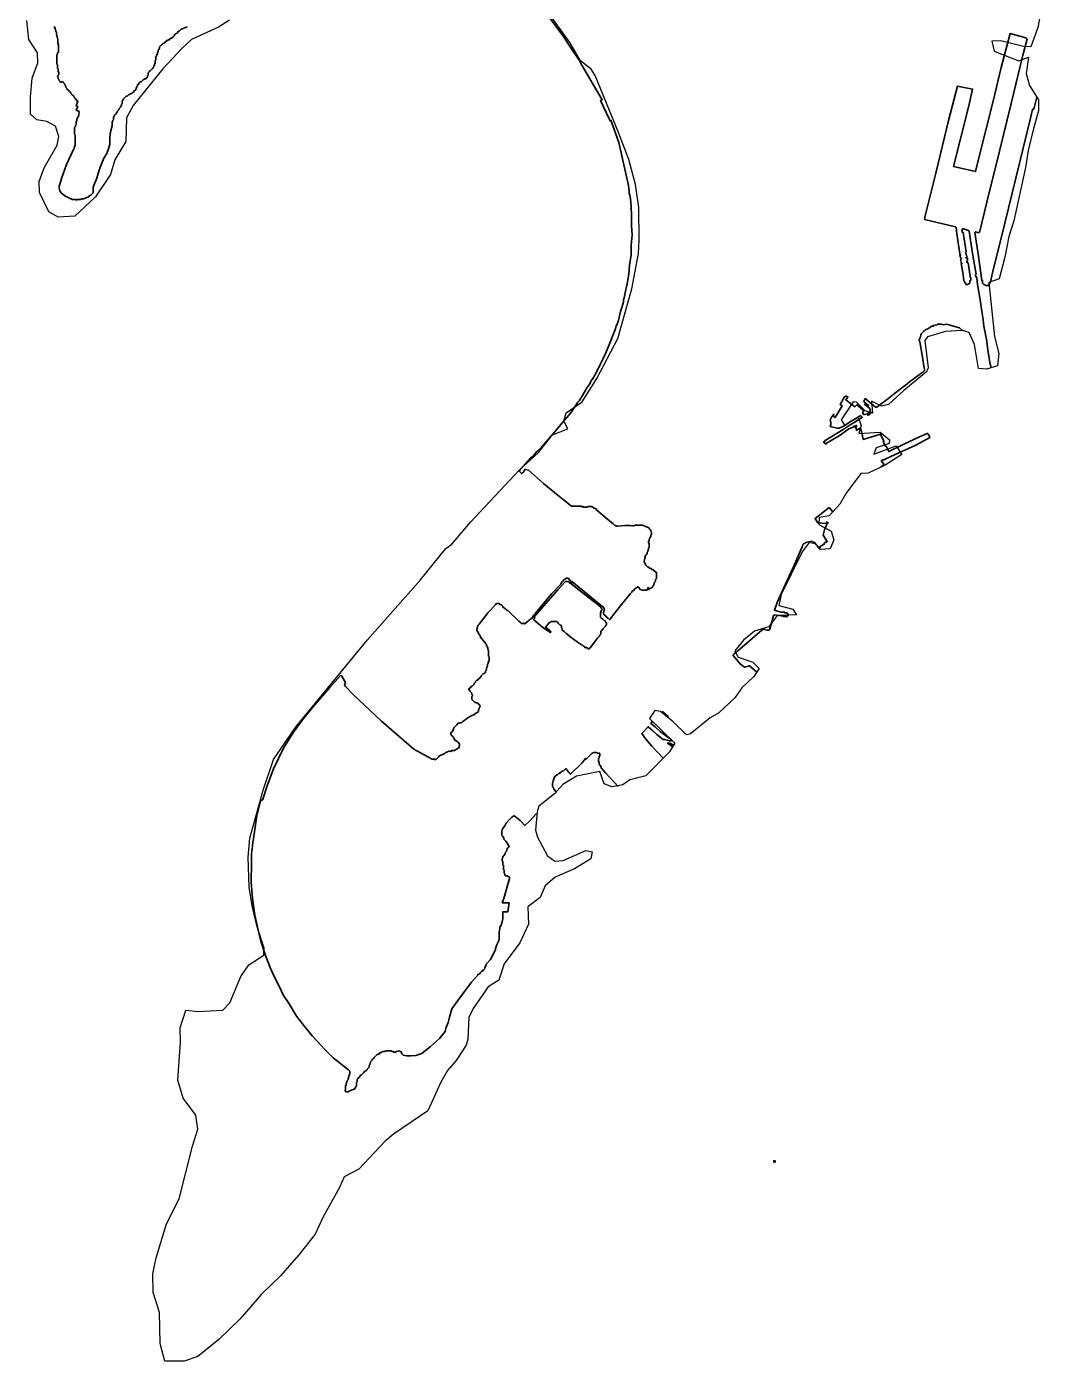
# Model space of a CAD drawing. Header units: metres. Extents: x 267365 to 277461, y 2088854 to 2108025.
# Drawn here: x 267365 to 273231, y 2088854 to 2096546 of the extents above; entities that cross this region are included whole.
import ezdxf

# ---------------------------------------------------------------- set-up
doc = ezdxf.new("R2010")
doc.units = ezdxf.units.M
doc.layers.add('HIGH TIDE LINE', color=7, linetype='Continuous', true_color=0xff00c5)
doc.layers.add('village', color=3, linetype='Continuous')

msp = doc.modelspace()

# ---------------------------------------------------------------- linework, layer by layer
at = {"layer": 'HIGH TIDE LINE', "lineweight": 35}
for points in [[(270305.7, 2092005.9), (270301.3, 2092008.8), (270264.8, 2091969.4), (270236.5, 2091941.8), (270208.9, 2091970.1), (270181.3, 2091994.5), (270173.4, 2091998.6), (270161.3, 2091990.7), (270145.1, 2091975), (270128.9, 2091955.3), (270120.7, 2091939.4), (270108.5, 2091923.6), (270104.3, 2091907.7), (270104.1, 2091895.7), (270104.1, 2091891.7), (270104, 2091883.7), (270107.9, 2091879.7), (270115.8, 2091871.6), (270115.7, 2091867.6), (270115.7, 2091863.6), (270123.5, 2091855.5), (270127.5, 2091851.5), (270135.3, 2091839.4), (270147, 2091819.3), (270138.9, 2091811.4), (270134.9, 2091811.5), (270134.8, 2091807.5), (270134.8, 2091803.5), (270130.7, 2091799.5), (270130.7, 2091795.6), (270130.6, 2091791.6), (270126.6, 2091787.6), (270122.5, 2091783.7), (270122.5, 2091779.7), (270122.4, 2091775.7), (270118.4, 2091775.8), (270118.4, 2091771.8), (270114.3, 2091767.8), (270110.3, 2091763.9), (270110.2, 2091759.9), (270110.2, 2091755.9), (270106.1, 2091752), (270106.1, 2091748), (270106, 2091744), (270106, 2091740), (270109.9, 2091732), (270109.8, 2091728), (270109.7, 2091724), (270109.6, 2091716), (270113.6, 2091712), (270113.5, 2091708), (270113.4, 2091700), (270113.4, 2091696), (270113.2, 2091688), (270117.2, 2091684), (270117.1, 2091680), (270117.1, 2091676), (270117, 2091672), (270117, 2091668), (270120.9, 2091663.9), (270120.8, 2091660), (270120.8, 2091656), (270124.7, 2091651.9), (270128.7, 2091651.9), (270132.7, 2091651.8), (270136.7, 2091651.8), (270136.6, 2091647.8), (270140.6, 2091647.7), (270144.6, 2091647.7), (270148.6, 2091643.6), (270148.5, 2091639.6), (270148.4, 2091635.6), (270114.9, 2091520.3), (270106.6, 2091496.5), (270146.5, 2091495.9), (270137.8, 2091444.1), (270109.9, 2091444.5), (270109.6, 2091420.6), (270109.3, 2091404.6), (270105.1, 2091388.7), (270105.1, 2091384.7), (270101, 2091376.8), (270100.9, 2091372.8), (270100.8, 2091364.8), (270096.8, 2091364.9), (270096.8, 2091360.9), (270092.7, 2091356.9), (270092.7, 2091352.9), (270092.6, 2091349), (270092.6, 2091345), (270088.3, 2091329.1), (270088.2, 2091317.1), (270088.1, 2091309.1), (270088, 2091305.1), (270088, 2091301.1), (270087.9, 2091297.1), (270087.9, 2091293.1), (270087.7, 2091285.1), (270083.6, 2091277.2), (270083.6, 2091273.2), (270083.5, 2091269.2), (270079.5, 2091265.3), (270079.4, 2091261.3), (270075.4, 2091257.4), (270075.3, 2091249.4), (270071.3, 2091249.4), (270071.2, 2091245.5), (270071.1, 2091237.5), (270067.1, 2091237.5), (270067, 2091229.5), (270067, 2091225.5), (270038.3, 2091170.1), (270013.9, 2091142.4), (270013.9, 2091138.5), (270009.8, 2091130.5), (270009.7, 2091126.5), (270005.7, 2091126.6), (270005.7, 2091122.6), (270005.6, 2091118.6), (270001.6, 2091114.7), (269997.5, 2091110.7), (269997.5, 2091106.7), (269993.5, 2091106.8), (269993.4, 2091102.8), (269989.4, 2091102.9), (269985.4, 2091098.9), (269981.4, 2091095), (269977.3, 2091087.1), (269973.3, 2091087.1), (269969.2, 2091083.2), (269965.2, 2091083.2), (269965.2, 2091079.2), (269928.7, 2091039.8), (269888, 2090984.5), (269855.5, 2090941), (269814.8, 2090885.7), (269802.2, 2090838), (269793.8, 2090806.1), (269781.4, 2090774.4), (269777.1, 2090754.5), (269744.6, 2090715), (269692.1, 2090667.8), (269643.6, 2090628.6), (269607.6, 2090617.1), (269579.6, 2090613.5), (269555.6, 2090613.8), (269535.7, 2090618.1), (269527.9, 2090626.2), (269524, 2090638.2), (269512.1, 2090642.3), (269496.1, 2090638.6), (269488.1, 2090634.7), (269484.1, 2090634.7), (269480.1, 2090634.8), (269480.1, 2090638.8), (269476.1, 2090638.8), (269472.1, 2090638.9), (269464.2, 2090643), (269460.2, 2090643.1), (269452.2, 2090643.2), (269448.3, 2090643.2), (269444.3, 2090643.3), (269440.3, 2090643.3), (269436.3, 2090643.4), (269428.2, 2090639.5), (269420.3, 2090639.6), (269416.3, 2090639.7), (269412.2, 2090635.7), (269408.2, 2090635.8), (269408.2, 2090631.8), (269404.2, 2090631.8), (269400.2, 2090631.9), (269400.1, 2090627.9), (269392.1, 2090624), (269388.1, 2090624.1), (269384.1, 2090620.1), (269380, 2090616.2), (269376, 2090612.3), (269371.9, 2090608.3), (269367.9, 2090604.4), (269367.8, 2090600.4), (269363.8, 2090600.5), (269363.8, 2090596.5), (269359.8, 2090596.5), (269355.8, 2090592.6), (269355.7, 2090588.6), (269351.7, 2090584.7), (269347.6, 2090580.7), (269347.6, 2090576.7), (269347.5, 2090572.7), (269343.5, 2090568.8), (269343.4, 2090564.8), (269339.3, 2090556.9), (269339.2, 2090552.9), (269339.2, 2090548.9), (269335.1, 2090545), (269331.1, 2090541), (269327, 2090537.1), (269327, 2090533.1), (269322.9, 2090529.2), (269314.9, 2090525.3), (269310.9, 2090521.3), (269306.8, 2090517.4), (269302.8, 2090513.5), (269298.7, 2090509.5), (269294.7, 2090505.6), (269286.6, 2090501.7), (269286.6, 2090497.7), (269282.5, 2090493.8), (269282.5, 2090489.8), (269278.5, 2090489.9), (269278.4, 2090485.9), (269274.5, 2090485.9), (269274.4, 2090481.9), (269270.4, 2090478), (269270.3, 2090474), (269270.2, 2090470), (269270.2, 2090466), (269266.1, 2090462.1), (269266.1, 2090458.1), (269266, 2090454.1), (269266, 2090450.1), (269265.9, 2090446.1), (269265.9, 2090442.1), (269261.8, 2090438.2), (269257.7, 2090426.3), (269253.7, 2090426.3), (269253.6, 2090422.3), (269241.6, 2090418.5), (269221.5, 2090410.8), (269221.5, 2090406.8), (269213.5, 2090406.9), (269209.5, 2090407), (269205.5, 2090407), (269201.6, 2090411.1), (269201.6, 2090415.1), (269201.7, 2090419.1), (269201.7, 2090423), (269201.8, 2090427), (269201.9, 2090431), (269201.9, 2090435), (269202, 2090443), (269206, 2090442.9), (269206.1, 2090446.9), (269206.1, 2090450.9), (269206.2, 2090454.9), (269210.3, 2090462.8), (269210.3, 2090466.8), (269214.4, 2090470.8), (269214.4, 2090474.8), (269218.5, 2090478.7), (269218.5, 2090482.7), (269222.7, 2090494.6), (269222.7, 2090498.6), (269226.9, 2090510.5), (269226.9, 2090514.5), (269227.1, 2090522.5), (269227.1, 2090526.5), (269223.2, 2090530.5), (269219.2, 2090534.6), (269187.6, 2090559), (269183.7, 2090563), (269132.4, 2090603.6), (269081.2, 2090652.3), (269041.9, 2090696.7), (269010.4, 2090729.1), (268963.3, 2090789.6), (268920.1, 2090842.1), (268877.2, 2090914.6), (268845.9, 2090962.9), (268818.8, 2091019.2), (268791.5, 2091071.4), (268768.3, 2091123.6), (268741.3, 2091191.9), (268714.5, 2091276.1), (268695.7, 2091356.2), (268680.6, 2091424.3), (268666, 2091520.3), (268659.3, 2091616.2), (268660.8, 2091723.9), (268661.5, 2091775.8), (268666.2, 2091823.7), (268666.2, 2091827.7), (268679.5, 2091919.3), (268692.5, 2091999), (268713.6, 2092082.5), (268721.7, 2092090.4), (268725.7, 2092090.3), (268725.8, 2092094.3), (268750.8, 2092169.8), (268788.1, 2092269.1), (268845.6, 2092388.1), (268902.7, 2092479.1), (268955.6, 2092550.3), (269012.4, 2092621.3), (269109.8, 2092735.8), (269174.6, 2092806.7), (269182.6, 2092802.6), (269182.5, 2092798.7), (269202, 2092766.4), (269197.8, 2092750.5), (269201.7, 2092742.5), (269245, 2092698), (269410.5, 2092544), (269595.9, 2092381.8), (269702.9, 2092324.4), (269706.9, 2092324.4), (269710.9, 2092324.3), (269714.9, 2092324.2), (269718.8, 2092324.2), (269718.8, 2092320.2), (269722.8, 2092324.1), (269726.8, 2092324.1), (269730.9, 2092328), (269734.9, 2092332), (269739, 2092335.9), (269739, 2092339.9), (269743.1, 2092343.8), (269747.1, 2092343.8), (269751.1, 2092347.7), (269755.1, 2092347.6), (269759.1, 2092351.6), (269763.1, 2092351.5), (269771.2, 2092355.4), (269775.2, 2092359.3), (269779.3, 2092363.3), (269783.2, 2092363.2), (269791.3, 2092367.1), (269799.3, 2092371), (269803.3, 2092370.9), (269807.3, 2092370.9), (269811.2, 2092366.8), (269815.3, 2092374.8), (269831.3, 2092374.5), (269843.4, 2092382.4), (269855.5, 2092390.2), (269859.6, 2092402.1), (269859.7, 2092410.1), (269851.9, 2092422.2), (269840.1, 2092430.3), (269832.1, 2092434.4), (269828.2, 2092442.5), (269824.4, 2092450.5), (269820.4, 2092454.5), (269812.6, 2092462.6), (269812.6, 2092466.6), (269808.7, 2092474.7), (269820.9, 2092486.5), (269825, 2092498.4), (269829.1, 2092506.3), (269837.2, 2092514.2), (269845.3, 2092522.1), (269849.4, 2092530), (269861.4, 2092533.8), (269869.4, 2092533.7), (269873.5, 2092537.6), (269885.5, 2092545.5), (269893.6, 2092553.3), (269905.7, 2092561.2), (269917.8, 2092569), (269929.9, 2092576.8), (269941.9, 2092580.6), (269954, 2092588.4), (269962, 2092592.3), (269966, 2092592.3), (269966.1, 2092596.3), (269970.1, 2092600.2), (269970.2, 2092608.2), (269970.3, 2092612.2), (269974.4, 2092620.1), (269974.4, 2092624.1), (269978.5, 2092628), (269978.5, 2092632), (269974.6, 2092636.1), (269974.7, 2092640), (269970.7, 2092640.1), (269966.7, 2092644.2), (269958.8, 2092648.3), (269954.8, 2092648.3), (269950.9, 2092652.4), (269946.9, 2092652.4), (269943, 2092656.5), (269939, 2092660.5), (269935.1, 2092664.5), (269931.1, 2092668.6), (269931.3, 2092676.6), (269931.4, 2092684.6), (269935.4, 2092688.5), (269935.5, 2092692.5), (269931.5, 2092696.5), (269931.6, 2092700.5), (269931.6, 2092704.5), (269927.7, 2092708.6), (269923.8, 2092712.6), (269919.8, 2092716.7), (269919.9, 2092720.6), (269915.9, 2092720.7), (269915.9, 2092724.7), (269912, 2092728.7), (269916, 2092728.7), (269916.1, 2092732.7), (269920, 2092732.6), (269920.1, 2092736.6), (269924.1, 2092736.6), (269924.1, 2092740.5), (269928.1, 2092740.5), (269928.2, 2092744.5), (269932.2, 2092744.4), (269936.2, 2092748.4), (269940.3, 2092752.3), (269944.3, 2092756.2), (269944.4, 2092760.2), (269948.4, 2092764.2), (269952.5, 2092768.1), (269952.5, 2092772.1), (269956.6, 2092776), (269960.6, 2092780), (269964.6, 2092779.9), (269968.7, 2092787.8), (269972.7, 2092787.8), (269976.7, 2092791.7), (269976.8, 2092795.7), (269980.8, 2092799.7), (269984.8, 2092799.6), (269984.9, 2092803.6), (269988.9, 2092807.5), (269993, 2092811.5), (269997, 2092815.4), (270005.1, 2092819.3), (270009.1, 2092823.2), (270009.2, 2092827.2), (270009.2, 2092831.2), (270013.3, 2092835.1), (270017.5, 2092855), (270021.6, 2092863), (270021.7, 2092867), (270021.7, 2092870.9), (270025.8, 2092874.9), (270025.8, 2092878.9), (270025.9, 2092886.9), (270029.9, 2092886.8), (270030.1, 2092894.8), (270030.1, 2092898.8), (270030.2, 2092902.8), (270030.2, 2092906.8), (270030.3, 2092910.8), (270030.3, 2092914.7), (270026.4, 2092918.8), (270026.5, 2092926.8), (270026.6, 2092930.8), (270026.7, 2092938.7), (270026.7, 2092942.7), (270026.8, 2092950.7), (270022.9, 2092958.8), (270023.1, 2092966.7), (270019.1, 2092970.8), (270015.2, 2092978.8), (270015.3, 2092982.8), (270015.3, 2092986.8), (270007.4, 2092990.9), (270007.5, 2092994.9), (269980, 2093027.2), (269980, 2093031.2), (269976.2, 2093039.2), (269972.2, 2093043.3), (269968.3, 2093051.3), (269968.4, 2093055.3), (269964.5, 2093059.4), (269960.5, 2093063.4), (269960.6, 2093067.4), (269960.6, 2093071.4), (269960.7, 2093075.4), (269960.7, 2093079.4), (269960.8, 2093083.4), (269964.9, 2093091.3), (269965, 2093095.3), (269969, 2093099.2), (269973, 2093103.2), (270025.9, 2093170.3), (270066.4, 2093213.7), (270066.4, 2093217.7), (270074.5, 2093221.5), (270078.4, 2093221.5), (270082.4, 2093221.4), (270090.4, 2093221.3), (270090.4, 2093217.3), (270098.3, 2093213.2), (270102.3, 2093213.2), (270110.2, 2093205.1), (270110.1, 2093201.1), (270118, 2093197), (270122, 2093192.9), (270129.8, 2093184.8), (270133.8, 2093180.8), (270137.8, 2093180.7), (270200.8, 2093120), (270220.5, 2093103.8), (270228.6, 2093107.6), (270236.5, 2093103.5), (270272.8, 2093135), (270276.8, 2093134.9), (270289.1, 2093154.7), (270293.1, 2093158.6), (270301.3, 2093170.5), (270309.4, 2093178.4), (270390.6, 2093277.1), (270443.2, 2093332.2), (270443.3, 2093336.2), (270463.5, 2093359.9), (270471.6, 2093363.8), (270475.6, 2093367.7), (270479.6, 2093367.7), (270483.6, 2093367.6), (270491.5, 2093363.5), (270491.5, 2093359.5), (270495.5, 2093359.5), (270495.4, 2093355.5), (270499.4, 2093355.4), (270499.3, 2093351.4), (270503.3, 2093347.4), (270499.2, 2093343.4), (270499.2, 2093339.5), (270495.2, 2093339.5), (270491.3, 2093343.6), (270487.3, 2093347.6), (270479.3, 2093347.7), (270475.3, 2093347.8), (270471.4, 2093347.8), (270467.3, 2093343.9), (270426.8, 2093300.5), (270293, 2093146.7), (270292.9, 2093142.7), (270292.9, 2093138.7), (270292.8, 2093134.7), (270288.8, 2093130.8), (270288.7, 2093126.8), (270340, 2093082.2), (270383.5, 2093053.6), (270387.5, 2093057.5), (270383.6, 2093061.6), (270379.7, 2093065.6), (270356, 2093085.9), (270376.3, 2093109.6), (270384.3, 2093113.5), (270388.4, 2093117.4), (270396.3, 2093117.3), (270400.3, 2093117.2), (270404.3, 2093117.2), (270412.3, 2093117.1), (270420.3, 2093117), (270424.2, 2093112.9), (270428.2, 2093108.9), (270436, 2093100.8), (270440, 2093096.7), (270444, 2093096.7), (270443.9, 2093092.7), (270447.9, 2093092.6), (270447.8, 2093088.7), (270447.8, 2093084.7), (270447.7, 2093080.7), (270451.7, 2093076.6), (270451.6, 2093072.6), (270451.6, 2093068.6), (270455.5, 2093064.6), (270459.5, 2093064.5), (270459.4, 2093060.5), (270463.4, 2093060.5), (270467.4, 2093056.4), (270471.3, 2093052.4), (270475.2, 2093048.4), (270479.2, 2093048.3), (270479.2, 2093044.3), (270483.2, 2093044.3), (270483.1, 2093040.3), (270487.1, 2093040.2), (270487, 2093036.2), (270491, 2093036.2), (270495, 2093032.1), (270546.3, 2092995.5), (270562.1, 2092983.3), (270566.1, 2092983.2), (270574, 2092975.1), (270578, 2092975.1), (270581.9, 2092971), (270581.9, 2092967), (270585.9, 2092967), (270589.9, 2092966.9), (270593.8, 2092966.9), (270597.8, 2092962.8), (270601.8, 2092962.8), (270601.7, 2092958.8), (270609.8, 2092962.7), (270613.8, 2092966.6), (270613.9, 2092970.6), (270617.8, 2092970.5), (270617.9, 2092974.5), (270654.5, 2093021.9), (270666.6, 2093033.7), (270666.7, 2093037.7), (270670.7, 2093041.7), (270674.8, 2093045.6), (270674.8, 2093049.6), (270674.9, 2093053.6), (270674.9, 2093057.6), (270675, 2093061.6), (270679, 2093065.5), (270687.1, 2093073.4), (270687.2, 2093077.4), (270691.2, 2093081.3), (270695.3, 2093085.2), (270699.3, 2093089.2), (270703.4, 2093093.1), (270707.5, 2093101), (270707.5, 2093105), (270707.6, 2093109), (270703.6, 2093113.1), (270699.7, 2093117.1), (270699.8, 2093121.1), (270695.8, 2093121.2), (270691.8, 2093125.2), (270687.9, 2093129.3), (270684, 2093133.3), (270680, 2093133.4), (270676, 2093137.4), (270672.1, 2093141.5), (270672.1, 2093145.4), (270672.3, 2093153.4), (270672.4, 2093161.4), (270672.4, 2093165.4), (270676.6, 2093177.3), (270676.6, 2093181.3), (270680.6, 2093181.3), (270680.7, 2093185.3), (270680.7, 2093189.2), (270676.8, 2093197.3), (270672.9, 2093201.3), (270669, 2093205.4), (270665, 2093205.4), (270665, 2093209.4), (270625.5, 2093237.9), (270503.1, 2093335.4), (270507.3, 2093347.3), (270621.7, 2093253.9), (270677, 2093209.3), (270688.9, 2093201.1), (270688.8, 2093197.1), (270692.8, 2093197.1), (270692.8, 2093193.1), (270692.7, 2093189.1), (270696.6, 2093185), (270692.6, 2093181.1), (270692.5, 2093177.1), (270692.5, 2093173.1), (270688.4, 2093165.2), (270692.3, 2093161.1), (270692.3, 2093157.1), (270696.3, 2093157.1), (270696.2, 2093153.1), (270700.2, 2093153), (270700.1, 2093149.1), (270704.1, 2093149), (270704.1, 2093145), (270708.1, 2093145), (270708, 2093141), (270712, 2093140.9), (270711.9, 2093136.9), (270715.9, 2093136.9), (270723.8, 2093128.8), (270727.8, 2093128.7), (270731.8, 2093132.7), (270731.9, 2093136.6), (270732, 2093140.6), (270736, 2093144.6), (270740, 2093144.5), (270740, 2093148.5), (270744.1, 2093152.4), (270792.9, 2093215.6), (270845.6, 2093278.8), (270853.7, 2093286.7), (270853.8, 2093290.7), (270857.8, 2093294.6), (270861.8, 2093294.5), (270869.9, 2093306.4), (270882, 2093314.2), (270886.1, 2093318.2), (270894, 2093314.1), (270901.8, 2093302), (270913.7, 2093297.8), (270917.7, 2093297.8), (270921.7, 2093297.7), (270925.7, 2093297.7), (270929.7, 2093297.6), (270933.7, 2093297.5), (270937.7, 2093297.5), (270937.7, 2093301.5), (270941.7, 2093301.4), (270945.7, 2093301.4), (270949.7, 2093301.3), (270953.8, 2093305.3), (270945.8, 2093309.4), (270945.9, 2093313.3), (270957.7, 2093305.2), (270961.8, 2093309.1), (270969.8, 2093313), (270973.9, 2093320.9), (270978, 2093324.9), (270978, 2093328.9), (270982.1, 2093332.8), (270982.1, 2093336.8), (270982.2, 2093340.8), (270986.2, 2093344.7), (270990.3, 2093348.7), (270990.3, 2093352.7), (270990.4, 2093356.7), (270990.4, 2093360.6), (270994.5, 2093364.6), (270994.5, 2093368.6), (270994.6, 2093372.6), (270994.7, 2093380.5), (270994.8, 2093384.5), (270994.9, 2093392.5), (270994.9, 2093396.5), (270995, 2093400.5), (270991, 2093400.6), (270991, 2093404.5), (270983.1, 2093408.6), (270979.2, 2093412.7), (270971.3, 2093416.8), (270967.3, 2093416.9), (270967.3, 2093420.8), (270959.4, 2093424.9), (270955.4, 2093425), (270951.5, 2093429), (270947.5, 2093429.1), (270947.5, 2093433.1), (270943.5, 2093433.1), (270939.6, 2093437.2), (270935.7, 2093441.2), (270927.8, 2093453.3), (270924, 2093461.4), (270924, 2093465.4), (270928.2, 2093481.3), (270928.3, 2093485.3), (270932.4, 2093497.2), (270936.5, 2093501.1), (270940.6, 2093509), (270940.6, 2093513), (270940.7, 2093517), (270944.7, 2093521), (270944.8, 2093524.9), (270948.9, 2093532.9), (270949, 2093536.9), (270949, 2093540.9), (270953.1, 2093548.8), (270953.2, 2093552.8), (270953.2, 2093556.8), (270953.3, 2093560.8), (270953.3, 2093564.8), (270953.4, 2093568.7), (270949.4, 2093568.8), (270949.4, 2093572.8), (270949.5, 2093576.8), (270949.6, 2093580.8), (270953.5, 2093580.7), (270953.7, 2093588.7), (270953.7, 2093592.7), (270957.8, 2093596.6), (270957.8, 2093600.6), (270961.9, 2093608.5), (270962, 2093612.5), (270966.1, 2093620.5), (270966.1, 2093624.5), (270966.2, 2093628.5), (270966.2, 2093632.4), (270962.3, 2093636.5), (270962.4, 2093640.5), (270962.4, 2093644.5), (270958.4, 2093644.5), (270958.5, 2093648.5), (270954.5, 2093652.6), (270950.6, 2093656.6), (270914.9, 2093673.1), (270898.9, 2093673.3), (270891, 2093673.4), (270883, 2093673.5), (270871, 2093673.7), (270867, 2093669.7), (270863, 2093669.8), (270859, 2093669.8), (270843, 2093670.1), (270839, 2093670.1), (270827, 2093670.3), (270823.1, 2093670.3), (270815.1, 2093670.5), (270771.1, 2093667.1), (270767.1, 2093667.1), (270759.2, 2093671.2), (270755.2, 2093671.3), (270751.3, 2093675.3), (270743.4, 2093683.4), (270735.5, 2093687.5), (270664.5, 2093748.4), (270648.7, 2093760.6), (270648.7, 2093764.6), (270632.9, 2093772.8), (270628.9, 2093776.8), (270621, 2093780.9), (270617, 2093781), (270605, 2093781.1), (270601.1, 2093781.2), (270593, 2093777.3), (270589, 2093777.4), (270585, 2093777.4), (270577.1, 2093777.5), (270573.1, 2093777.6), (270565.1, 2093777.7), (270565.1, 2093781.7), (270561.1, 2093781.7), (270533.2, 2093782.1), (270505.3, 2093782.5), (270450, 2093827.2), (270343.4, 2093912.5), (270256.7, 2093989.5), (270240.7, 2093993.7), (270236.8, 2093993.8), (270232.7, 2093985.9), (270228.6, 2093977.9), (270216.5, 2093970.1), (270204.7, 2093982.3), (270204.7, 2093986.2), (270208.8, 2093994.2), (270269.6, 2094061.2), (270281.7, 2094069), (270306, 2094096.6), (270334.3, 2094124.2), (270419.5, 2094222.8), (270452, 2094262.3), (270492.6, 2094309.6), (270512.9, 2094337.3), (270541.4, 2094380.8), (270549.5, 2094388.7), (270565.9, 2094416.4), (270594.5, 2094463.9), (270610.8, 2094487.7), (270614.9, 2094499.6), (270631.2, 2094523.3), (270647.6, 2094551), (270672.2, 2094602.6), (270684.5, 2094626.4), (270688.6, 2094634.3), (270701, 2094662.1), (270717.4, 2094697.8), (270725.8, 2094721.6), (270742.3, 2094761.3), (270758.8, 2094805), (270763, 2094820.9), (270763.1, 2094824.9), (270767.1, 2094824.9), (270775.5, 2094852.7), (270788.1, 2094904.4), (270796.5, 2094932.2), (270804.9, 2094960.1), (270804.9, 2094964.1), (270805, 2094972), (270809.2, 2094984), (270817.8, 2095031.7), (270826.3, 2095063.6), (270835, 2095119.3), (270839.7, 2095171.2), (270848.5, 2095230.9), (270849.3, 2095286.8), (270854.1, 2095346.6), (270850.8, 2095398.6), (270851.6, 2095458.4), (270848.4, 2095510.4), (270845, 2095554.3), (270841.3, 2095574.4), (270837.4, 2095586.4), (270837.6, 2095598.4), (270834, 2095630.4), (270804, 2095766.5), (270777.6, 2095878.6), (270731.5, 2096007), (270727.4, 2096003.1), (270723.5, 2096011.1), (270673.1, 2096119.6), (270681.2, 2096123.5), (270564.2, 2096324.7), (270548.6, 2096352.9), (270497.8, 2096429.4), (270458.7, 2096489.8), (270341.1, 2096647.2)], [(268288.1, 2096547.6), (268288, 2096543.6), (268255.9, 2096532.1), (268247.8, 2096524.2), (268243.8, 2096520.3), (268235.8, 2096516.4), (268235.7, 2096512.4), (268231.7, 2096508.5), (268223.6, 2096504.6), (268219.6, 2096500.7), (268215.5, 2096492.7), (268211.4, 2096488.8), (268207.4, 2096484.9), (268203.4, 2096484.9), (268203.3, 2096480.9), (268195.3, 2096477.1), (268191.3, 2096477.1), (268187.2, 2096469.2), (268183.2, 2096469.2), (268175.2, 2096465.4), (268171.2, 2096465.4), (268171.1, 2096461.4), (268167.1, 2096461.5), (268163.1, 2096457.5), (268159.1, 2096453.6), (268151, 2096449.7), (268147, 2096445.8), (268142.9, 2096441.8), (268134.8, 2096434), (268130.8, 2096430), (268130.7, 2096422), (268126.6, 2096414.1), (268122.5, 2096410.2), (268122.5, 2096406.2), (268122.4, 2096402.2), (268118.3, 2096394.3), (268118.3, 2096390.3), (268114.2, 2096382.4), (268114.1, 2096378.4), (268110, 2096370.4), (268110, 2096366.4), (268109.9, 2096362.5), (268109.8, 2096358.5), (268109.8, 2096354.5), (268105.7, 2096350.5), (268105.7, 2096346.5), (268105.6, 2096342.5), (268105.6, 2096338.6), (268105.5, 2096334.6), (268101.5, 2096330.6), (268101.4, 2096326.6), (268097.3, 2096318.7), (268097.3, 2096314.7), (268093.2, 2096310.8), (268093.2, 2096306.8), (268089.1, 2096302.9), (268085.1, 2096298.9), (268081, 2096295), (268077, 2096291), (268073, 2096291.1), (268072.9, 2096287.1), (268068.9, 2096283.2), (268064.9, 2096279.2), (268064.8, 2096275.2), (268064.7, 2096271.3), (268064.7, 2096267.3), (268060.6, 2096263.3), (268060.6, 2096259.3), (268060.5, 2096255.3), (268056.5, 2096251.4), (268056.4, 2096247.4), (268052.4, 2096247.5), (268036.4, 2096239.7), (268032.3, 2096235.8), (268028.3, 2096231.8), (268024.2, 2096227.9), (268020.2, 2096228), (268016.2, 2096224), (268012.1, 2096220.1), (268012.1, 2096216.1), (268008.1, 2096216.1), (268008, 2096212.1), (268004.1, 2096212.2), (268004, 2096208.2), (268003.9, 2096204.2), (267999.9, 2096200.3), (267999.8, 2096196.3), (267995.8, 2096192.4), (267995.7, 2096188.4), (267995.7, 2096184.4), (267991.7, 2096184.4), (267991.6, 2096180.4), (267987.6, 2096176.5), (267983.6, 2096176.6), (267983.6, 2096172.6), (267975.5, 2096164.7), (267971.4, 2096160.8), (267967.4, 2096160.8), (267959.4, 2096156.9), (267955.3, 2096153), (267951.4, 2096153), (267947.3, 2096149.1), (267943.3, 2096145.2), (267939.3, 2096145.2), (267935.2, 2096141.3), (267931.2, 2096137.4), (267927.1, 2096133.4), (267923.1, 2096129.5), (267923, 2096125.5), (267919, 2096125.5), (267919, 2096121.6), (267918.9, 2096117.6), (267914.9, 2096117.6), (267914.8, 2096109.6), (267914.8, 2096105.6), (267914.7, 2096101.7), (267910.7, 2096097.7), (267910.6, 2096093.7), (267910.6, 2096089.7), (267906.5, 2096085.8), (267906.5, 2096081.8), (267902.4, 2096077.9), (267898.4, 2096073.9), (267898.3, 2096069.9), (267890.2, 2096062.1), (267890.2, 2096058.1), (267886.1, 2096054.1), (267882.1, 2096050.2), (267882, 2096046.2), (267878, 2096042.3), (267873.9, 2096038.3), (267869.8, 2096030.4), (267865.7, 2096022.5), (267865.7, 2096018.5), (267865.6, 2096014.5), (267865.6, 2096010.5), (267861.5, 2096006.6), (267861.5, 2096002.6), (267861.4, 2095998.6), (267857.4, 2095998.6), (267857.4, 2095994.7), (267857.3, 2095990.7), (267857.3, 2095986.7), (267857.2, 2095982.7), (267857.2, 2095978.7), (267857.1, 2095974.7), (267848.6, 2095938.9), (267844.2, 2095907), (267843.6, 2095867.1), (267835.2, 2095835.3), (267827, 2095815.4), (267810.6, 2095787.7), (267798.3, 2095759.9), (267790, 2095740.1), (267781.6, 2095712.2), (267769.1, 2095672.5), (267756.7, 2095640.7), (267748.5, 2095620.9), (267748.3, 2095612.9), (267748.3, 2095608.9), (267748.2, 2095604.9), (267748.2, 2095600.9), (267748.1, 2095596.9), (267748.1, 2095592.9), (267744, 2095585), (267739.9, 2095581.1), (267735.9, 2095577.1), (267731.8, 2095573.2), (267723.8, 2095569.3), (267723.7, 2095565.3), (267711.7, 2095561.5), (267699.7, 2095557.7), (267695.6, 2095553.7), (267687.7, 2095553.9), (267683.7, 2095553.9), (267675.6, 2095550), (267671.6, 2095550.1), (267667.6, 2095550.1), (267659.7, 2095550.2), (267655.7, 2095550.3), (267655.6, 2095546.3), (267643.7, 2095550.5), (267635.7, 2095550.6), (267627.7, 2095550.7), (267584.1, 2095571.2), (267564.4, 2095587.5), (267556.6, 2095599.6), (267552.8, 2095615.6), (267553, 2095627.6), (267557.2, 2095643.5), (267565.5, 2095671.3), (267594.6, 2095750.8), (267635.7, 2095838), (267639.8, 2095849.9), (267639.9, 2095857.9), (267643.9, 2095857.9), (267644, 2095865.8), (267644.2, 2095873.8), (267644.4, 2095893.8), (267644.5, 2095897.8), (267644.6, 2095905.8), (267644.7, 2095913.7), (267644.8, 2095917.7), (267644.8, 2095921.7), (267640.9, 2095925.8), (267640.9, 2095929.8), (267641, 2095937.7), (267641.1, 2095941.7), (267641.2, 2095945.7), (267641.2, 2095949.7), (267641.3, 2095957.7), (267641.4, 2095965.7), (267645.5, 2095969.6), (267645.6, 2095977.6), (267649.6, 2095981.5), (267649.7, 2095989.5), (267649.8, 2095993.5), (267649.8, 2095997.5), (267653.9, 2096005.4), (267654.1, 2096013.4), (267658.2, 2096021.3), (267662.2, 2096025.3), (267666.4, 2096037.2), (267666.5, 2096045.2), (267666.6, 2096053.2), (267666.6, 2096057.2), (267650.8, 2096065.4), (267659, 2096085.2), (267651.1, 2096089.3), (267659.5, 2096117.1), (267651.6, 2096121.2), (267651.6, 2096125.2), (267647.7, 2096129.3), (267643.7, 2096129.3), (267643.7, 2096133.3), (267639.8, 2096137.4), (267635.9, 2096141.4), (267635.9, 2096145.4), (267628, 2096153.5), (267624.1, 2096157.5), (267620.2, 2096161.6), (267620.2, 2096165.6), (267616.3, 2096169.6), (267612.3, 2096169.7), (267612.4, 2096173.7), (267608.4, 2096173.7), (267608.4, 2096177.7), (267604.5, 2096181.8), (267600.5, 2096181.8), (267596.6, 2096185.9), (267596.6, 2096189.9), (267592.7, 2096193.9), (267592.7, 2096197.9), (267588.8, 2096201.9), (267588.9, 2096205.9), (267584.9, 2096210), (267585, 2096214), (267581, 2096218), (267577.1, 2096222.1), (267577.2, 2096226.1), (267573.2, 2096226.1), (267569.2, 2096230.2), (267565.2, 2096226.2), (267561.2, 2096226.3), (267557.2, 2096226.3), (267557.3, 2096230.3), (267553.3, 2096234.4), (267549.4, 2096238.4), (267549.4, 2096242.4), (267545.5, 2096246.5), (267545.6, 2096250.4), (267545.6, 2096254.4), (267541.7, 2096258.5), (267545.8, 2096266.4), (267549.8, 2096270.3), (267549.9, 2096274.3), (267549.9, 2096278.3), (267550, 2096286.3), (267546, 2096286.4), (267546.1, 2096290.4), (267546.2, 2096294.4), (267546.3, 2096302.3), (267542.3, 2096306.4), (267542.4, 2096310.4), (267542.4, 2096314.4), (267542.5, 2096318.4), (267542.6, 2096322.3), (267542.6, 2096326.3), (267538.7, 2096330.4), (267538.8, 2096338.4), (267538.8, 2096342.4), (267538.9, 2096350.3), (267539, 2096354.3), (267539.1, 2096362.3), (267539.2, 2096366.3), (267539.2, 2096370.3), (267539.3, 2096374.3), (267539.3, 2096378.3), (267539.4, 2096382.3), (267543.5, 2096390.2), (267543.5, 2096394.2), (267547.6, 2096398.1), (267547.6, 2096402.1), (267547.7, 2096406.1), (267547.8, 2096410.1), (267547.8, 2096414.1), (267547.9, 2096418.1), (267548, 2096426.1), (267548, 2096430.1), (267548.1, 2096438), (267548.2, 2096442), (267544.3, 2096450.1), (267544.4, 2096454.1), (267544.6, 2096470), (267537, 2096502.1), (267537.1, 2096506.1), (267537.2, 2096510.1), (267537.2, 2096514), (267533.3, 2096518.1), (267533.3, 2096522.1), (267533.4, 2096526.1), (267529.4, 2096530.1), (267529.5, 2096534.1), (267529.6, 2096538.1), (267525.6, 2096538.2), (267525.6, 2096542.2), (267525.7, 2096546.1)], [(273187.6, 2096139), (273171.3, 2096077.3), (273167.2, 2096069.3), (273163.2, 2096069.4), (273150.5, 2096017.7), (273087, 2095759.1), (273002.5, 2095412.9), (272934.8, 2095134.4), (272917.9, 2095066.7), (272909.8, 2095058.9), (272909.7, 2095054.9), (272905.7, 2095054.9), (272901.7, 2095055), (272897.7, 2095055), (272893.8, 2095055.1), (272889.8, 2095055.2), (272885.8, 2095059.2), (272881.8, 2095059.3), (272877.9, 2095063.3), (272874, 2095067.3), (272874, 2095071.3), (272874.1, 2095075.3), (272874.1, 2095079.3), (272874.2, 2095083.3), (272870.2, 2095083.4), (272852.2, 2095223.3), (272830.1, 2095359.4), (272834.1, 2095363.3), (272838.1, 2095363.3), (272842.1, 2095359.2), (272846, 2095359.2), (272850, 2095359.1), (272854, 2095359), (272858.1, 2095363), (272858.1, 2095367), (272900.3, 2095534.1), (272972.2, 2095828.5), (273039.9, 2096103), (273107.6, 2096381.6), (273132.8, 2096473), (273124.9, 2096481.1), (273033.5, 2096506.3), (272982.9, 2096311.4), (272936.3, 2096116.4), (272856.1, 2095798.2), (272834.9, 2095710.6), (272707.6, 2095740.3), (272796.2, 2096090.4), (272817.5, 2096185.9), (272729.9, 2096203.1), (272679.3, 2096004.2), (272607.4, 2095709.8), (272544, 2095455.1), (272539.7, 2095435.2), (272718.8, 2095392.8), (272722.7, 2095388.8), (272726.2, 2095352.8), (272744.6, 2095236.8), (272748.5, 2095228.8), (272744.5, 2095228.8), (272748.2, 2095212.8), (272752.2, 2095212.7), (272752.2, 2095208.7), (272748.1, 2095204.8), (272751.9, 2095188.8), (272755.8, 2095180.8), (272751.8, 2095180.8), (272762.9, 2095116.8), (272766.4, 2095080.8), (272774.2, 2095068.7), (272778.1, 2095064.7), (272778.1, 2095060.7), (272782.1, 2095060.6), (272786.1, 2095060.6), (272790.1, 2095060.5), (272794.1, 2095064.5), (272798.1, 2095064.4), (272798.1, 2095068.4), (272802.1, 2095068.3), (272802.2, 2095072.3), (272802.2, 2095076.3), (272802.3, 2095080.3), (272806.3, 2095084.2), (272806.4, 2095088.2), (272806.5, 2095092.2), (272806.5, 2095096.2), (272802.6, 2095104.3), (272802.7, 2095108.2), (272799, 2095132.3), (272791.8, 2095184.3), (272783.8, 2095188.4), (272783.9, 2095196.3), (272787.9, 2095196.3), (272788.1, 2095212.2), (272780.2, 2095212.4), (272780.2, 2095216.3), (272784.3, 2095220.3), (272780.5, 2095236.3), (272776.6, 2095244.3), (272780.7, 2095248.3), (272762.2, 2095360.3), (272758.2, 2095360.4), (272754.4, 2095372.4), (272758.5, 2095380.3), (272762.5, 2095380.3), (272766.5, 2095380.2), (272794.3, 2095371.8), (272798.3, 2095367.8), (272805.5, 2095315.8), (272820.1, 2095215.8), (272838.8, 2095119.7), (272834.7, 2095115.8), (272834.7, 2095111.8), (272834.6, 2095107.8), (272838.6, 2095107.8), (272838.5, 2095103.8), (272838.5, 2095099.8), (272842.5, 2095099.7), (272842.4, 2095095.7), (272845.9, 2095059.7), (272860.7, 2094971.7), (272867.9, 2094919.7), (272879, 2094855.7), (272882.5, 2094819.7), (272897.5, 2094743.7), (272904.6, 2094683.7), (272919.4, 2094599.6), (272923.3, 2094591.6), (272925.2, 2094579.9)], [(272759.8, 2094795), (272742.7, 2094809.7), (272667.1, 2094830.7), (272647.1, 2094826.9), (272635.2, 2094831.1), (272627.2, 2094831.2), (272615.3, 2094831.4), (272611.2, 2094827.4), (272591.2, 2094823.7), (272591.2, 2094819.7), (272583.2, 2094819.8), (272571.1, 2094812), (272559, 2094804.2), (272547, 2094800.4), (272534.8, 2094788.6), (272522.7, 2094776.8), (272518.6, 2094768.8), (272514.4, 2094752.9), (272510.2, 2094741), (272510.2, 2094737), (272514.1, 2094729), (272528.8, 2094640.9), (272536.1, 2094588.9), (272539.9, 2094572.9), (272539.8, 2094568.9), (272539.8, 2094564.9), (272535.7, 2094561), (272531.7, 2094557.1), (272459.1, 2094502.2), (272422.8, 2094474.7), (272366.3, 2094431.6), (272334, 2094404.1), (272281.5, 2094364.9), (272265.4, 2094353.1), (272261.4, 2094353.2), (272257.4, 2094353.2), (272198.2, 2094402), (272190, 2094386.1), (272217.6, 2094361.8), (272197.8, 2094374), (272193.8, 2094370.1), (272225.4, 2094345.7), (272229.1, 2094325.7), (272229.1, 2094321.7), (272229, 2094317.7), (272225, 2094317.8), (272221, 2094317.8), (272217, 2094317.9), (272213, 2094317.9), (272217, 2094317.9), (272221, 2094317.8), (272224.9, 2094309.8), (272212.9, 2094305.9), (272209, 2094314), (272193, 2094310.2), (272189, 2094310.3), (272189, 2094314.3), (272185, 2094314.3), (272185.1, 2094318.3), (272185.2, 2094322.3), (272185.2, 2094326.3), (272189.2, 2094326.2), (272189.3, 2094330.2), (272189.3, 2094334.2), (272185.3, 2094334.3), (272185.4, 2094338.3), (272149.8, 2094366.7), (272137.7, 2094354.9), (272086.4, 2094395.5), (272098.6, 2094411.3), (272090.6, 2094415.4), (272086.7, 2094415.5), (272082.7, 2094415.5), (272082.6, 2094411.5), (272078.6, 2094411.6), (272054.1, 2094368), (272065.9, 2094359.9), (272025.1, 2094292.6), (272013.2, 2094300.7), (272017.4, 2094312.6), (272001.1, 2094288.9), (271996.9, 2094273), (272000.8, 2094268.9), (272000.8, 2094265), (272000.6, 2094253), (271996.4, 2094241.1), (272036.2, 2094232.5), (272048.2, 2094232.4), (272072.3, 2094244), (272116.6, 2094271.3), (272168.9, 2094302.6), (272172.9, 2094302.5), (272180.8, 2094294.4), (272144.5, 2094271), (272112.3, 2094251.4), (272072, 2094224), (271967.4, 2094161.6), (271963.3, 2094153.7), (271959.3, 2094153.7), (271959.3, 2094149.7), (271963.2, 2094149.7), (271963.2, 2094145.7), (271967.1, 2094141.7), (271971.1, 2094141.6), (271975.1, 2094141.5), (271975.2, 2094145.5), (272047.6, 2094188.5), (272104, 2094227.6), (272124.1, 2094235.3), (272128.1, 2094235.3), (272128.1, 2094239.2), (272132.1, 2094239.2), (272132.2, 2094243.2), (272136.2, 2094243.1), (272140.2, 2094243.1), (272144.2, 2094247), (272148.2, 2094247), (272148.1, 2094243), (272148.1, 2094239), (272144.1, 2094239), (272140.1, 2094235.1), (272144, 2094231), (272147.9, 2094227), (272147.9, 2094223), (272147.8, 2094219), (272151.9, 2094223), (272155.9, 2094222.9), (272155.9, 2094226.9), (272159.9, 2094226.8), (272163.9, 2094226.8), (272163.9, 2094230.8), (272167.9, 2094230.7), (272171.9, 2094230.7), (272171.9, 2094226.7), (272175.8, 2094222.6), (272187, 2094166.6), (272287.2, 2094197.1), (272306.6, 2094156.9), (272302.6, 2094157), (272314.2, 2094128.9), (272318.2, 2094128.8), (272333.7, 2094096.7), (272414.1, 2094135.5), (272510.5, 2094182.1), (272554.7, 2094201.4), (272558.7, 2094201.4), (272558.6, 2094197.4), (272562.6, 2094197.3), (272562.6, 2094193.3), (272566.6, 2094193.3), (272566.5, 2094189.3), (272566.5, 2094185.3), (272570.4, 2094181.3), (272570.3, 2094177.3), (272489.9, 2094134.5), (272345.3, 2094068.6), (272305.1, 2094049.2), (272297.2, 2094049.3), (272297.1, 2094045.3), (272293.1, 2094045.4), (272293.1, 2094041.4), (272293, 2094037.4), (272297, 2094037.3), (272296.9, 2094033.3), (272300.9, 2094033.3), (272300.9, 2094029.3), (272304.8, 2094025.2), (272304.8, 2094021.2), (272300.7, 2094017.3), (272300.7, 2094013.3), (272296.7, 2094013.4), (272292.7, 2094013.4), (272288.6, 2094009.5), (272288.6, 2094006.6)], [(272011.1, 2093748.8), (271990, 2093774.1), (271909.3, 2093711.3), (271925, 2093687.1), (271972.8, 2093682.5), (271976.9, 2093690.4), (271980.9, 2093690.3), (271984.8, 2093686.3), (271980.8, 2093682.4), (271976.7, 2093678.4), (271964.3, 2093646.7), (271955.9, 2093614.8), (271979.3, 2093578.6), (271975.3, 2093574.7), (271971.3, 2093574.7), (271967.3, 2093574.8), (271963.3, 2093570.8), (271963.2, 2093566.8), (271963.2, 2093562.8), (271959.2, 2093562.9), (271955.2, 2093563), (271955.1, 2093559), (271951.1, 2093555), (271947.1, 2093555.1), (271943, 2093551.1), (271939.1, 2093551.2), (271939, 2093547.2), (271938.9, 2093543.2), (271935, 2093543.3), (271931, 2093543.3), (271927, 2093543.4), (271927, 2093547.4), (271903.5, 2093575.6), (271895.5, 2093575.8), (271891.5, 2093579.8), (271855.5, 2093572.3), (271851.5, 2093568.4), (271843.4, 2093564.5), (271839.4, 2093560.6), (271839.3, 2093556.6), (271835.3, 2093552.6), (271835.2, 2093548.6), (271822.9, 2093520.9), (271785.8, 2093433.5), (271748.7, 2093354.2), (271691.1, 2093227.2), (271674.5, 2093183.6), (271686.5, 2093179.4), (271714.3, 2093171), (271730.3, 2093170.8), (271734.2, 2093170.8), (271734.2, 2093166.8), (271738.2, 2093166.7), (271742.2, 2093166.7), (271746.2, 2093166.6), (271750.2, 2093166.6), (271750.1, 2093162.6), (271754.1, 2093162.5), (271754, 2093158.5), (271754, 2093154.5), (271753.9, 2093150.5), (271749.9, 2093150.6), (271749.9, 2093146.6), (271745.9, 2093146.7), (271745.8, 2093142.7), (271741.9, 2093146.7), (271737.9, 2093146.8), (271729.9, 2093146.9), (271722, 2093151), (271718, 2093151), (271714, 2093151.1), (271674.2, 2093155.6), (271670.1, 2093151.7), (271661.8, 2093123.9), (271649.1, 2093076.1), (271649.1, 2093072.1), (271645, 2093068.2), (271641, 2093068.3), (271633, 2093068.4), (271609.2, 2093072.7), (271589, 2093057), (271475.9, 2092958.7), (271443.6, 2092931.2), (271435.5, 2092923.4), (271478.7, 2092870.9), (271502.4, 2092854.6), (271530.4, 2092862.2), (271572.9, 2092825.8)], [(271058.9, 2092566.3), (271063.4, 2092569.2), (271031.8, 2092597.6), (271025.3, 2092593.3)], [(271085.1, 2092432.8), (271081.4, 2092429.2), (271073.4, 2092429.3), (271069.4, 2092429.4), (271057.5, 2092433.5), (271041.6, 2092437.7), (271033.6, 2092437.9), (270998.1, 2092466.3), (270974.4, 2092486.6), (270946.8, 2092510.9), (270910.4, 2092471.5), (270933.9, 2092439.2), (270969.2, 2092398.8), (271033.2, 2092329.4)], [(270972, 2092542.3), (270963.1, 2092530.6), (270986.7, 2092510.4), (270994.6, 2092502.3), (271018.3, 2092482), (271082.2, 2092435.5)], [(270774.4, 2092166), (270703.6, 2092242.8), (270676.1, 2092275.1), (270676.2, 2092279.1), (270664.4, 2092295.2), (270664.6, 2092303.2), (270660.7, 2092315.2), (270660.8, 2092319.2), (270660.8, 2092323.2), (270660.9, 2092327.2), (270664.9, 2092331.1), (270665, 2092335.1), (270665, 2092339.1), (270665.1, 2092343.1), (270669.1, 2092343.1), (270669.2, 2092351), (270669.3, 2092355), (270665.3, 2092355.1), (270665.3, 2092359.1), (270657.3, 2092359.2), (270653.3, 2092359.2), (270649.4, 2092363.3), (270641.4, 2092363.4), (270633.5, 2092363.5), (270625.4, 2092359.6), (270617.3, 2092351.8), (270589, 2092324.2), (270585.1, 2092328.3), (270564.7, 2092300.6), (270500, 2092237.6), (270492.1, 2092245.7), (270472.5, 2092269.9), (270460.4, 2092258.1), (270452.3, 2092254.2), (270448.3, 2092250.3), (270444.3, 2092250.3), (270444.2, 2092246.4), (270440.2, 2092246.4), (270436.3, 2092246.5), (270436.2, 2092242.5), (270432.2, 2092242.5), (270428.2, 2092238.6), (270424.1, 2092234.7), (270420.1, 2092234.7), (270408, 2092222.9), (270399.7, 2092199.1), (270395.5, 2092183.1), (270395.4, 2092179.2), (270395.4, 2092175.2), (270395.3, 2092171.2), (270395.2, 2092167.2), (270399.2, 2092163.1), (270399.1, 2092159.1), (270403.1, 2092155.1), (270403, 2092151.1), (270407, 2092151.1), (270406.9, 2092147.1), (270410.9, 2092143), (270414.8, 2092135), (270414.7, 2092131)], [(271088.6, 2092395.4), (271065.2, 2092413.5), (271061.2, 2092413.5), (271061.3, 2092417.5), (271069.3, 2092417.4), (271073.3, 2092417.3), (271077.2, 2092413.3), (271081.2, 2092413.2), (271081.1, 2092409.3), (271085.1, 2092409.2), (271089.1, 2092409.1), (271093.1, 2092409.1), (271097.1, 2092409)]]:
    msp.add_lwpolyline(points, dxfattribs=at)
msp.add_lwpolyline([(271670.8, 2090005.8), (271670.8, 2090009.8), (271674.8, 2090009.8), (271678.8, 2090009.7), (271678.7, 2090005.7), (271678.7, 2090001.7), (271674.7, 2090001.8), (271670.7, 2090001.8)], close=True, dxfattribs=at)
at = {"layer": 'village', "color": 90}
for points in [[(273230.7, 2096735.7), (273194.1, 2096540.3), (273152.4, 2096430.1), (273109.8, 2096432), (272979.5, 2096464.6), (272928, 2096462), (272941.9, 2096403.8), (273083.6, 2096348.9), (273139.4, 2096369.5), (273126.8, 2096275.3), (273145.2, 2096205.9), (273197.5, 2096123.4), (273198, 2096060.7), (273167.4, 2095959.5), (273137, 2095831.5), (273122.1, 2095734.9), (273055.1, 2095427.3), (273026.7, 2095337.4), (273003, 2095218.4), (272970.3, 2095092.6), (272910, 2095071.9), (272943.9, 2094760.6), (272969.3, 2094662.2), (272960.9, 2094590.4), (272898.3, 2094571.9), (272851.2, 2094576.1), (272827.6, 2094714.8), (272797.9, 2094784.1), (272759.7, 2094795), (272661.1, 2094789.7), (272558.2, 2094757.5), (272542.7, 2094737.2), (272561.9, 2094580.4), (272550.9, 2094555.7), (272421.7, 2094449.3), (272332.7, 2094367.8), (272292.4, 2094358.6), (272233.9, 2094387.2), (272241.2, 2094317.8), (272198.5, 2094330.9), (272148.7, 2094382), (272128.5, 2094384.1), (272059.8, 2094280.5), (272078, 2094249.2), (272158.4, 2094294.7), (272174.5, 2094247.8), (272161.4, 2094200.6), (272284.6, 2094208.3), (272338.8, 2094163.9), (272336.7, 2094143.7), (272260.7, 2094118.5), (272247.5, 2094082.5), (272377.2, 2094130.6), (272409, 2094079.3), (272313.1, 2094018), (272214.8, 2093972.4), (272172.2, 2093969.8), (272087.9, 2093857), (272052.6, 2093793.9), (271990.3, 2093726.2), (271932.1, 2093716.8), (271930.2, 2093676.4), (272002.2, 2093638.9), (272018.4, 2093587.4), (271996.3, 2093535.7), (271938.1, 2093533), (271915.4, 2093564.2), (271875, 2093572.8), (271835.1, 2093518.7), (271713.7, 2093273.4), (271700.8, 2093210.5), (271781.7, 2093188.7), (271802.1, 2093155.3), (271690, 2093152.1), (271643.5, 2093086.7), (271560.7, 2093061.4), (271496.1, 2093009.3), (271447.3, 2092948.4), (271465.5, 2092912.7), (271550.9, 2092884.2), (271587.1, 2092846.4), (271556.1, 2092801.3), (271487.1, 2092735.8), (271447.2, 2092677.1), (271353.7, 2092591.2), (271304.6, 2092561.7), (271191, 2092471.1), (271168.7, 2092464.1), (271091.8, 2092539.7), (271017.4, 2092599.7), (270985.9, 2092603.9), (270954.9, 2092558.8), (271101.8, 2092416.6), (271070.8, 2092367), (270932.9, 2092229.1), (270841.2, 2092206), (270801, 2092176.5), (270738.3, 2092164.8), (270693.4, 2092182.4), (270668.1, 2092253.9), (270533.8, 2092225.9), (270455.7, 2092178.2), (270406.9, 2092124), (270317.7, 2092053.8), (270306.8, 2092020.1), (270298.7, 2091914.6), (270310.2, 2091874.4), (270367.1, 2091767.2), (270410, 2091736.1), (270457, 2091741), (270588.8, 2091798.2), (270624.8, 2091789.5), (270616.1, 2091749.1), (270522.4, 2091692.3), (270410.7, 2091644.3), (270352.8, 2091594.5), (270324.2, 2091527), (270252.9, 2091472.6), (270258.2, 2091374), (270207.5, 2091266), (270116.5, 2091144.2), (270085.9, 2091049.8), (270025.7, 2091011.2), (269939.2, 2090887.2), (269912.8, 2090835.4), (269907, 2090709.9), (269898.3, 2090676.1), (269840.8, 2090588.3), (269789.7, 2090529.5), (269752.1, 2090462), (269677.2, 2090297.7), (269478.7, 2090163.9), (269431.9, 2090123.1), (269278.6, 2089960.5), (269195.9, 2089917.2), (269167.3, 2089856.4), (269072.3, 2089683.1), (269028.2, 2089586.3), (268932.8, 2089466.7), (268828.4, 2089347.1), (268719.3, 2089240.8), (268594.9, 2089098.6), (268472.6, 2088978.8), (268352.3, 2088881.4), (268271.8, 2088853.9), (268161.8, 2088855.5), (268134.8, 2088957.3), (268131.1, 2089134.4), (268094.3, 2089250.6), (268091.2, 2089358.3), (268110.6, 2089450.4), (268171.8, 2089646), (268244.7, 2089790), (268320.7, 2090093.3), (268351.3, 2090192.3), (268339.4, 2090272.9), (268266.9, 2090371), (268236.9, 2090473.8), (268250.8, 2090693.7), (268250.2, 2090776.7), (268283, 2090877.9), (268352.6, 2090869.4), (268496, 2090877.3), (268536, 2090920.3), (268599.8, 2091071), (268646.4, 2091138.7), (268731.1, 2091195.4), (268733, 2091235.8), (268693.9, 2091358.8), (268663.8, 2091479.6), (268647.2, 2091587.1), (268641.4, 2091759.7), (268651.7, 2091869.6), (268727.9, 2092146.1), (268787.1, 2092321.5), (268917.8, 2092513.1), (269328.6, 2093011.9), (269635.2, 2093357.5), (269781.7, 2093538.1), (269815.2, 2093563.1), (269924, 2093689.4), (270206.3, 2093992.2), (270315.4, 2094091.7), (270395.3, 2094193.3), (270484.7, 2094227.6), (270461.9, 2094272.3), (270475, 2094319.5), (270566.4, 2094383), (270650.5, 2094518.2), (270772, 2094748), (270852.6, 2095035.6), (270891.4, 2095237.7), (270895.2, 2095316.2), (270893.7, 2095504.5), (270874.7, 2095636.7), (270835.5, 2095779.9), (270775.9, 2095936.4), (270641, 2096264.9), (270618.3, 2096300.6), (270557.4, 2096349.4), (270496, 2096454.3), (270373.5, 2096625.9)], [(268533.1, 2096584.2), (268470.7, 2096543.3), (268314.3, 2096472.6), (268258.6, 2096420.6), (268149.7, 2096303.1), (267978.8, 2096090.9), (267941.2, 2096021.1), (267935.6, 2095884.3), (267873.7, 2095778.4), (267847.5, 2095693), (267761, 2095564.5), (267643.1, 2095453.6), (267546.7, 2095448.4), (267492.7, 2095479.3), (267437.9, 2095591), (267437.4, 2095653.8), (267466, 2095732.5), (267541.2, 2095863.2), (267549.7, 2095912.6), (267531.3, 2095972.9), (267481.8, 2095999.5), (267423.4, 2096008), (267387.3, 2096041.3), (267386.5, 2096142.2), (267396.8, 2096249.9), (267429.7, 2096337.7), (267427, 2096395.9), (267377.1, 2096471.8), (267365, 2096581.5)]]:
    msp.add_lwpolyline(points, dxfattribs=at)

doc.saveas('drawing.dxf')
